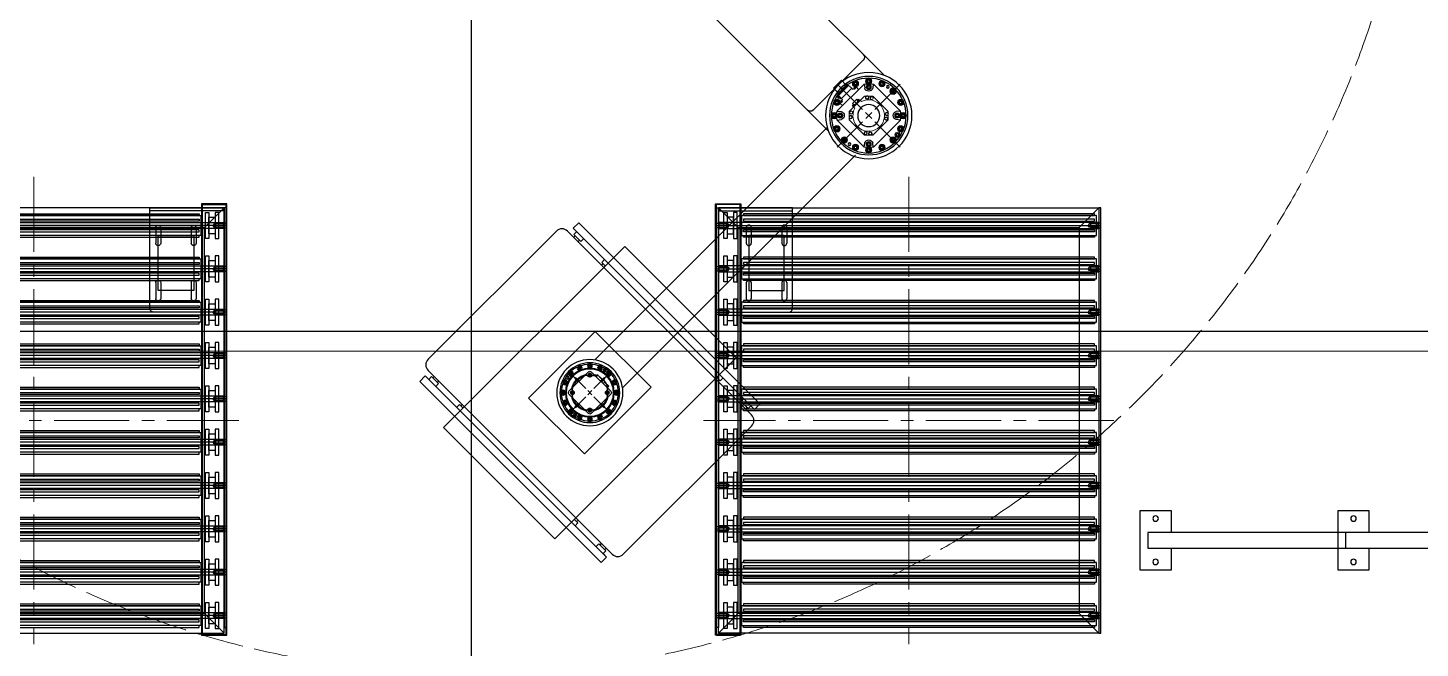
# Model space of a CAD drawing. Header units: millimetres. Extents: x 163705 to 1616509, y 81827 to 302547.
# Drawn here: x 249804 to 253334, y 150756 to 152331 of the extents above; entities that cross this region are included whole.
import ezdxf

# ---------------------------------------------------------------- set-up
doc = ezdxf.new("R2010")
doc.units = ezdxf.units.MM
doc.header["$LTSCALE"] = 10
doc.linetypes.add('ACAD_ISO02W100', pattern=[15, 12, -3])
doc.linetypes.add('CENTER2', pattern=[28.575, 19.05, -3.175, 3.175, -3.175])
for name, color, linetype, lineweight in [('1-中心线', 1, 'CENTER2', 0), ('1-护栏', 4, 'Continuous', 18), ('1-文本', 4, 'Continuous', 0), ('1-虚线', 8, 'ACAD_ISO02W100', 0)]:
    doc.layers.add(name, color=color, linetype=linetype, lineweight=lineweight)

# ---------------------------------------------------------------- blocks, each defined once
blk = doc.blocks.new('A$C7121566b')
blk.add_lwpolyline([(1437.2, 700.1), (50062.2, 700.1), (50062.2, 11000.1), (1437.2, 11000.1)], close=True)
at = {"layer": '1-中心线'}
for p, q in [((40999.7, 11700.2), (40999.7, 0)), ((0, 11000.1), (51999.9, 11000.1))]:
    blk.add_line(p, q, dxfattribs=at)
at = {"layer": '1-护栏'}
blk.add_lwpolyline([(1487.2, 750.1), (50012.2, 750.1), (50012.2, 10950.1), (1487.2, 10950.1)], close=True, dxfattribs=at)
blk = doc.blocks.new('A$C0F8B0DF3')
for p, q in [((78.8, 1002.4), (128.8, 952.4)), ((118.8, 1001.4), (119.6, 1000.5)), ((118.8, 1001.4), (118.8, 981.4)), ((128, 1000.5), (119.6, 1000.5)), ((119.6, 1000.5), (119.6, 977.2)), ((123.8, 32.4), (123.8, 1007.4)), ((128.8, 1001.4), (128, 1000.5)), ((128, 1000.5), (128, 977.2)), ((128.8, 1001.4), (128.8, 981.4)), ((228.8, 1001.4), (229.6, 1000.5)), ((228.8, 1001.4), (228.8, 981.4)), ((238, 1000.5), (229.6, 1000.5)), ((229.6, 1000.5), (229.6, 977.2)), ((233.8, 32.4), (233.8, 1007.4)), ((238.8, 1001.4), (238, 1000.5)), ((238, 1000.5), (238, 977.2)), ((238.8, 1001.4), (238.8, 981.4)), ((338.8, 1001.4), (339.6, 1000.5)), ((338.8, 1001.4), (338.8, 981.4)), ((348, 1000.5), (339.6, 1000.5)), ((339.6, 1000.5), (339.6, 977.2)), ((343.8, 32.4), (343.8, 1007.4)), ((348.8, 1001.4), (348, 1000.5)), ((348, 1000.5), (348, 977.2)), ((348.8, 1001.4), (348.8, 981.4)), ((448.8, 1001.4), (449.6, 1000.5)), ((448.8, 1001.4), (448.8, 981.4)), ((458, 1000.5), (449.6, 1000.5)), ((449.6, 1000.5), (449.6, 977.2)), ((453.8, 32.4), (453.8, 1007.4)), ((458.8, 1001.4), (458, 1000.5)), ((458, 1000.5), (458, 977.2)), ((458.8, 1001.4), (458.8, 981.4)), ((558.8, 1001.4), (559.6, 1000.5)), ((558.8, 1001.4), (558.8, 981.4)), ((568, 1000.5), (559.6, 1000.5)), ((559.6, 1000.5), (559.6, 977.2)), ((563.8, 32.4), (563.8, 1007.4)), ((568.8, 1001.4), (568, 1000.5)), ((568, 1000.5), (568, 977.2)), ((568.8, 1001.4), (568.8, 981.4)), ((668.8, 1001.4), (669.6, 1000.5)), ((668.8, 1001.4), (668.8, 981.4)), ((678, 1000.5), (669.6, 1000.5)), ((669.6, 1000.5), (669.6, 977.2)), ((673.8, 32.4), (673.8, 1007.4)), ((678.8, 1001.4), (678, 1000.5)), ((678, 1000.5), (678, 977.2)), ((678.8, 1001.4), (678.8, 981.4)), ((778.8, 1001.4), (779.6, 1000.5)), ((778.8, 1001.4), (778.8, 981.4)), ((788, 1000.5), (779.6, 1000.5)), ((779.6, 1000.5), (779.6, 977.2)), ((783.8, 32.4), (783.8, 1007.4)), ((788.8, 1001.4), (788, 1000.5)), ((788, 1000.5), (788, 977.2)), ((788.8, 1001.4), (788.8, 981.4)), ((888.8, 1001.4), (889.6, 1000.5)), ((888.8, 1001.4), (888.8, 981.4)), ((898, 1000.5), (889.6, 1000.5)), ((889.6, 1000.5), (889.6, 977.2)), ((893.8, 32.4), (893.8, 1007.4)), ((898.8, 1001.4), (898, 1000.5)), ((898, 1000.5), (898, 977.2)), ((898.8, 1001.4), (898.8, 981.4)), ((998.8, 1001.4), (999.6, 1000.5)), ((998.8, 1001.4), (998.8, 981.4)), ((1008, 1000.5), (999.6, 1000.5)), ((999.6, 1000.5), (999.6, 977.2)), ((1003.8, 32.4), (1003.8, 1007.4)), ((1008.8, 1001.4), (1008, 1000.5)), ((1008, 1000.5), (1008, 977.2)), ((1008.8, 1001.4), (1008.8, 981.4)), ((1108.8, 952.4), (1158.8, 1002.4)), ((1108.8, 1001.4), (1109.6, 1000.5)), ((1108.8, 1001.4), (1108.8, 981.4)), ((1118, 1000.5), (1109.6, 1000.5)), ((1109.6, 1000.5), (1109.6, 977.2)), ((1113.8, 32.4), (1113.8, 1007.4)), ((1118.8, 1001.4), (1118, 1000.5)), ((1118, 1000.5), (1118, 977.2)), ((1118.8, 1001.4), (1118.8, 981.4)), ((128.8, 981.4), (118.8, 981.4)), ((118.8, 981.4), (119.6, 980)), ((128, 977.2), (119.6, 977.2)), ((119.6, 977.2), (123.8, 974.8)), ((128, 977.2), (123.8, 974.8)), ((128.8, 981.4), (128, 980)), ((238.8, 981.4), (228.8, 981.4)), ((228.8, 981.4), (229.6, 980)), ((238, 977.2), (229.6, 977.2)), ((229.6, 977.2), (233.8, 974.8)), ((238, 977.2), (233.8, 974.8)), ((238.8, 981.4), (238, 980)), ((348.8, 981.4), (338.8, 981.4)), ((338.8, 981.4), (339.6, 980)), ((348, 977.2), (339.6, 977.2)), ((339.6, 977.2), (343.8, 974.8)), ((348, 977.2), (343.8, 974.8)), ((348.8, 981.4), (348, 980)), ((458.8, 981.4), (448.8, 981.4)), ((448.8, 981.4), (449.6, 980)), ((458, 977.2), (449.6, 977.2)), ((449.6, 977.2), (453.8, 974.8)), ((458, 977.2), (453.8, 974.8)), ((458.8, 981.4), (458, 980)), ((568.8, 981.4), (558.8, 981.4)), ((558.8, 981.4), (559.6, 980)), ((568, 977.2), (559.6, 977.2)), ((559.6, 977.2), (563.8, 974.8)), ((568, 977.2), (563.8, 974.8)), ((568.8, 981.4), (568, 980)), ((678.8, 981.4), (668.8, 981.4)), ((668.8, 981.4), (669.6, 980)), ((678, 977.2), (669.6, 977.2)), ((669.6, 977.2), (673.8, 974.8)), ((678, 977.2), (673.8, 974.8)), ((678.8, 981.4), (678, 980)), ((788.8, 981.4), (778.8, 981.4)), ((778.8, 981.4), (779.6, 980)), ((788, 977.2), (779.6, 977.2)), ((779.6, 977.2), (783.8, 974.8)), ((788, 977.2), (783.8, 974.8)), ((788.8, 981.4), (788, 980)), ((898.8, 981.4), (888.8, 981.4)), ((888.8, 981.4), (889.6, 980)), ((898, 977.2), (889.6, 977.2)), ((889.6, 977.2), (893.8, 974.8)), ((898, 977.2), (893.8, 974.8)), ((898.8, 981.4), (898, 980)), ((1008.8, 981.4), (998.8, 981.4)), ((998.8, 981.4), (999.6, 980)), ((1008, 977.2), (999.6, 977.2)), ((999.6, 977.2), (1003.8, 974.8)), ((1008, 977.2), (1003.8, 974.8)), ((1008.8, 981.4), (1008, 980)), ((1118.8, 981.4), (1108.8, 981.4)), ((1108.8, 981.4), (1109.6, 980)), ((1118, 977.2), (1109.6, 977.2)), ((1109.6, 977.2), (1113.8, 974.8)), ((1118, 977.2), (1113.8, 974.8)), ((1118.8, 981.4), (1118, 980)), ((128.8, 210.6), (168.8, 210.6)), ((128.8, 198.1), (168.8, 198.1)), ((268.8, 210.6), (308.8, 210.6)), ((268.8, 198.1), (308.8, 198.1)), ((128.8, 120.6), (168.8, 120.6)), ((128.8, 108.1), (168.8, 108.1)), ((268.8, 120.6), (308.8, 120.6)), ((268.8, 108.1), (308.8, 108.1)), ((1163.8, 92.4), (68.8, 92.4)), ((128.8, 87.4), (78.8, 37.4)), ((1108.8, 87.4), (1158.8, 37.4)), ((118.8, 58.4), (119.6, 59.8)), ((128.8, 58.4), (118.8, 58.4)), ((118.8, 38.4), (118.8, 58.4)), ((118.8, 38.4), (119.6, 39.2)), ((119.6, 62.5), (123.8, 65)), ((128, 62.5), (119.6, 62.5)), ((119.6, 39.2), (119.6, 62.5)), ((128, 39.2), (119.6, 39.2)), ((128, 62.5), (123.8, 65)), ((128, 39.2), (128, 62.5)), ((128.8, 58.4), (128, 59.8)), ((128.8, 38.4), (128.8, 58.4)), ((228.8, 58.4), (229.6, 59.8)), ((238.8, 58.4), (228.8, 58.4)), ((228.8, 38.4), (228.8, 58.4)), ((228.8, 38.4), (229.6, 39.2)), ((229.6, 62.5), (233.8, 65)), ((238, 62.5), (229.6, 62.5)), ((229.6, 39.2), (229.6, 62.5)), ((238, 39.2), (229.6, 39.2)), ((238, 62.5), (233.8, 65)), ((238, 39.2), (238, 62.5)), ((238.8, 58.4), (238, 59.8)), ((238.8, 38.4), (238.8, 58.4)), ((338.8, 58.4), (339.6, 59.8)), ((348.8, 58.4), (338.8, 58.4)), ((338.8, 38.4), (338.8, 58.4)), ((338.8, 38.4), (339.6, 39.2)), ((339.6, 62.5), (343.8, 65)), ((348, 62.5), (339.6, 62.5)), ((339.6, 39.2), (339.6, 62.5)), ((348, 39.2), (339.6, 39.2)), ((348, 62.5), (343.8, 65)), ((348, 39.2), (348, 62.5)), ((348.8, 58.4), (348, 59.8)), ((348.8, 38.4), (348.8, 58.4)), ((448.8, 58.4), (449.6, 59.8)), ((458.8, 58.4), (448.8, 58.4)), ((448.8, 38.4), (448.8, 58.4)), ((448.8, 38.4), (449.6, 39.2)), ((449.6, 62.5), (453.8, 65)), ((458, 62.5), (449.6, 62.5)), ((449.6, 39.2), (449.6, 62.5)), ((458, 39.2), (449.6, 39.2)), ((458, 62.5), (453.8, 65)), ((458, 39.2), (458, 62.5)), ((458.8, 58.4), (458, 59.8)), ((458.8, 38.4), (458.8, 58.4)), ((558.8, 58.4), (559.6, 59.8)), ((568.8, 58.4), (558.8, 58.4)), ((558.8, 38.4), (558.8, 58.4)), ((558.8, 38.4), (559.6, 39.2)), ((559.6, 62.5), (563.8, 65)), ((568, 62.5), (559.6, 62.5)), ((559.6, 39.2), (559.6, 62.5)), ((568, 39.2), (559.6, 39.2)), ((568, 62.5), (563.8, 65)), ((568, 39.2), (568, 62.5)), ((568.8, 58.4), (568, 59.8)), ((568.8, 38.4), (568.8, 58.4)), ((668.8, 58.4), (669.6, 59.8)), ((678.8, 58.4), (668.8, 58.4)), ((668.8, 38.4), (668.8, 58.4)), ((668.8, 38.4), (669.6, 39.2)), ((669.6, 62.5), (673.8, 65)), ((678, 62.5), (669.6, 62.5)), ((669.6, 39.2), (669.6, 62.5)), ((678, 39.2), (669.6, 39.2)), ((678, 62.5), (673.8, 65)), ((678, 39.2), (678, 62.5)), ((678.8, 58.4), (678, 59.8)), ((678.8, 38.4), (678.8, 58.4)), ((778.8, 58.4), (779.6, 59.8)), ((788.8, 58.4), (778.8, 58.4)), ((778.8, 38.4), (778.8, 58.4)), ((778.8, 38.4), (779.6, 39.2)), ((779.6, 62.5), (783.8, 65)), ((788, 62.5), (779.6, 62.5)), ((779.6, 39.2), (779.6, 62.5)), ((788, 39.2), (779.6, 39.2)), ((788, 62.5), (783.8, 65)), ((788, 39.2), (788, 62.5)), ((788.8, 58.4), (788, 59.8)), ((788.8, 38.4), (788.8, 58.4)), ((888.8, 58.4), (889.6, 59.8)), ((898.8, 58.4), (888.8, 58.4)), ((888.8, 38.4), (888.8, 58.4)), ((888.8, 38.4), (889.6, 39.2)), ((889.6, 62.5), (893.8, 65)), ((898, 62.5), (889.6, 62.5)), ((889.6, 39.2), (889.6, 62.5)), ((898, 39.2), (889.6, 39.2)), ((898, 62.5), (893.8, 65)), ((898, 39.2), (898, 62.5)), ((898.8, 58.4), (898, 59.8)), ((898.8, 38.4), (898.8, 58.4)), ((998.8, 58.4), (999.6, 59.8)), ((1008.8, 58.4), (998.8, 58.4)), ((998.8, 38.4), (998.8, 58.4)), ((998.8, 38.4), (999.6, 39.2)), ((999.6, 62.5), (1003.8, 65)), ((1008, 62.5), (999.6, 62.5)), ((999.6, 39.2), (999.6, 62.5)), ((1008, 39.2), (999.6, 39.2)), ((1008, 62.5), (1003.8, 65)), ((1008, 39.2), (1008, 62.5)), ((1008.8, 58.4), (1008, 59.8)), ((1008.8, 38.4), (1008.8, 58.4)), ((1108.8, 58.4), (1109.6, 59.8)), ((1118.8, 58.4), (1108.8, 58.4)), ((1108.8, 38.4), (1108.8, 58.4)), ((1108.8, 38.4), (1109.6, 39.2)), ((1109.6, 62.5), (1113.8, 65)), ((1118, 62.5), (1109.6, 62.5)), ((1109.6, 39.2), (1109.6, 62.5)), ((1118, 39.2), (1109.6, 39.2)), ((1118, 62.5), (1113.8, 65)), ((1118, 39.2), (1118, 62.5)), ((1118.8, 58.4), (1118, 59.8)), ((1118.8, 38.4), (1118.8, 58.4)), ((1163.8, 32.4), (68.8, 32.4))]:
    blk.add_line(p, q)
for points in [[(78.8, 1002.4), (1158.8, 1002.4), (1158.8, 1007.4), (78.8, 1007.4)], [(78.8, 1002.4), (1158.8, 1002.4), (1158.8, 37.4), (78.8, 37.4)], [(98.8, 100.9), (98.8, 990.9), (93.8, 990.9), (93.8, 100.9)], [(148.8, 95.9), (148.8, 995.9), (98.8, 995.9), (98.8, 95.9)], [(112.5, 100.9), (112.5, 990.9), (107.5, 990.9), (107.5, 100.9)], [(131.3, 38.4), (131.3, 1001.4), (116.3, 1001.4), (116.3, 38.4)], [(129.8, 1002.4), (129.8, 1007.4), (117.8, 1007.4), (117.8, 1002.4)], [(135, 100.9), (135, 990.9), (140, 990.9), (140, 100.9)], [(148.8, 100.9), (148.8, 990.9), (153.8, 990.9), (153.8, 100.9)], [(208.8, 100.9), (208.8, 990.9), (203.8, 990.9), (203.8, 100.9)], [(258.8, 95.9), (258.8, 995.9), (208.8, 995.9), (208.8, 95.9)], [(222.5, 100.9), (222.5, 990.9), (217.5, 990.9), (217.5, 100.9)], [(241.3, 38.4), (241.3, 1001.4), (226.3, 1001.4), (226.3, 38.4)], [(239.8, 1002.4), (239.8, 1007.4), (227.8, 1007.4), (227.8, 1002.4)], [(245, 100.9), (245, 990.9), (250, 990.9), (250, 100.9)], [(258.8, 100.9), (258.8, 990.9), (263.8, 990.9), (263.8, 100.9)], [(318.8, 100.9), (318.8, 990.9), (313.8, 990.9), (313.8, 100.9)], [(368.8, 95.9), (368.8, 995.9), (318.8, 995.9), (318.8, 95.9)], [(332.5, 100.9), (332.5, 990.9), (327.5, 990.9), (327.5, 100.9)], [(351.3, 38.4), (351.3, 1001.4), (336.3, 1001.4), (336.3, 38.4)], [(349.8, 1002.4), (349.8, 1007.4), (337.8, 1007.4), (337.8, 1002.4)], [(355, 100.9), (355, 990.9), (360, 990.9), (360, 100.9)], [(368.8, 100.9), (368.8, 990.9), (373.8, 990.9), (373.8, 100.9)], [(428.8, 100.9), (428.8, 990.9), (423.8, 990.9), (423.8, 100.9)], [(478.8, 95.9), (478.8, 995.9), (428.8, 995.9), (428.8, 95.9)], [(442.5, 100.9), (442.5, 990.9), (437.5, 990.9), (437.5, 100.9)], [(461.3, 38.4), (461.3, 1001.4), (446.3, 1001.4), (446.3, 38.4)], [(459.8, 1002.4), (459.8, 1007.4), (447.8, 1007.4), (447.8, 1002.4)], [(465, 100.9), (465, 990.9), (470, 990.9), (470, 100.9)], [(478.8, 100.9), (478.8, 990.9), (483.8, 990.9), (483.8, 100.9)], [(538.8, 100.9), (538.8, 990.9), (533.8, 990.9), (533.8, 100.9)], [(588.8, 95.9), (588.8, 995.9), (538.8, 995.9), (538.8, 95.9)], [(552.5, 100.9), (552.5, 990.9), (547.5, 990.9), (547.5, 100.9)], [(571.3, 38.4), (571.3, 1001.4), (556.3, 1001.4), (556.3, 38.4)], [(569.8, 1002.4), (569.8, 1007.4), (557.8, 1007.4), (557.8, 1002.4)], [(575, 100.9), (575, 990.9), (580, 990.9), (580, 100.9)], [(588.8, 100.9), (588.8, 990.9), (593.8, 990.9), (593.8, 100.9)], [(648.8, 100.9), (648.8, 990.9), (643.8, 990.9), (643.8, 100.9)], [(698.8, 95.9), (698.8, 995.9), (648.8, 995.9), (648.8, 95.9)], [(662.5, 100.9), (662.5, 990.9), (657.5, 990.9), (657.5, 100.9)], [(681.3, 38.4), (681.3, 1001.4), (666.3, 1001.4), (666.3, 38.4)], [(679.8, 1002.4), (679.8, 1007.4), (667.8, 1007.4), (667.8, 1002.4)], [(685, 100.9), (685, 990.9), (690, 990.9), (690, 100.9)], [(698.8, 100.9), (698.8, 990.9), (703.8, 990.9), (703.8, 100.9)], [(758.8, 100.9), (758.8, 990.9), (753.8, 990.9), (753.8, 100.9)], [(808.8, 95.9), (808.8, 995.9), (758.8, 995.9), (758.8, 95.9)], [(772.5, 100.9), (772.5, 990.9), (767.5, 990.9), (767.5, 100.9)], [(791.3, 38.4), (791.3, 1001.4), (776.3, 1001.4), (776.3, 38.4)], [(789.8, 1002.4), (789.8, 1007.4), (777.8, 1007.4), (777.8, 1002.4)], [(795, 100.9), (795, 990.9), (800, 990.9), (800, 100.9)], [(808.8, 100.9), (808.8, 990.9), (813.8, 990.9), (813.8, 100.9)], [(868.8, 100.9), (868.8, 990.9), (863.8, 990.9), (863.8, 100.9)], [(918.8, 95.9), (918.8, 995.9), (868.8, 995.9), (868.8, 95.9)], [(882.5, 100.9), (882.5, 990.9), (877.5, 990.9), (877.5, 100.9)], [(901.3, 38.4), (901.3, 1001.4), (886.3, 1001.4), (886.3, 38.4)], [(899.8, 1002.4), (899.8, 1007.4), (887.8, 1007.4), (887.8, 1002.4)], [(905, 100.9), (905, 990.9), (910, 990.9), (910, 100.9)], [(918.8, 100.9), (918.8, 990.9), (923.8, 990.9), (923.8, 100.9)], [(978.8, 100.9), (978.8, 990.9), (973.8, 990.9), (973.8, 100.9)], [(1028.8, 95.9), (1028.8, 995.9), (978.8, 995.9), (978.8, 95.9)], [(992.5, 100.9), (992.5, 990.9), (987.5, 990.9), (987.5, 100.9)], [(1011.3, 38.4), (1011.3, 1001.4), (996.3, 1001.4), (996.3, 38.4)], [(1009.8, 1002.4), (1009.8, 1007.4), (997.8, 1007.4), (997.8, 1002.4)], [(1015, 100.9), (1015, 990.9), (1020, 990.9), (1020, 100.9)], [(1028.8, 100.9), (1028.8, 990.9), (1033.8, 990.9), (1033.8, 100.9)], [(1088.8, 100.9), (1088.8, 990.9), (1083.8, 990.9), (1083.8, 100.9)], [(1138.8, 95.9), (1138.8, 995.9), (1088.8, 995.9), (1088.8, 95.9)], [(1102.5, 100.9), (1102.5, 990.9), (1097.5, 990.9), (1097.5, 100.9)], [(1121.3, 38.4), (1121.3, 1001.4), (1106.3, 1001.4), (1106.3, 38.4)], [(1119.8, 1002.4), (1119.8, 1007.4), (1107.8, 1007.4), (1107.8, 1002.4)], [(1125, 100.9), (1125, 990.9), (1130, 990.9), (1130, 100.9)], [(1138.8, 100.9), (1138.8, 990.9), (1143.8, 990.9), (1143.8, 100.9)], [(128.8, 952.4), (1108.8, 952.4), (1108.8, 87.4), (128.8, 87.4)], [(78.8, 39.4), (86.8, 39.4), (86.8, 225.4), (78.8, 225.4)], [(148.8, 114.4), (288.8, 114.4), (288.8, 204.4), (148.8, 204.4)], [(68.8, 94.4), (1163.8, 94.4), (1163.8, 30.4), (68.8, 30.4)], [(68.8, 92.4), (70.8, 92.4), (70.8, 32.4), (68.8, 32.4)], [(156.8, 75.9), (156.8, 84.9), (90.8, 84.9), (90.8, 75.9)], [(144.8, 59.9), (144.8, 75.9), (102.8, 75.9), (102.8, 59.9)], [(266.8, 75.9), (266.8, 84.9), (200.8, 84.9), (200.8, 75.9)], [(254.8, 59.9), (254.8, 75.9), (212.8, 75.9), (212.8, 59.9)], [(376.8, 75.9), (376.8, 84.9), (310.8, 84.9), (310.8, 75.9)], [(364.8, 59.9), (364.8, 75.9), (322.8, 75.9), (322.8, 59.9)], [(486.8, 75.9), (486.8, 84.9), (420.8, 84.9), (420.8, 75.9)], [(474.8, 59.9), (474.8, 75.9), (432.8, 75.9), (432.8, 59.9)], [(596.8, 75.9), (596.8, 84.9), (530.8, 84.9), (530.8, 75.9)], [(584.8, 59.9), (584.8, 75.9), (542.8, 75.9), (542.8, 59.9)], [(706.8, 75.9), (706.8, 84.9), (640.8, 84.9), (640.8, 75.9)], [(694.8, 59.9), (694.8, 75.9), (652.8, 75.9), (652.8, 59.9)], [(816.8, 75.9), (816.8, 84.9), (750.8, 84.9), (750.8, 75.9)], [(804.8, 59.9), (804.8, 75.9), (762.8, 75.9), (762.8, 59.9)], [(926.8, 75.9), (926.8, 84.9), (860.8, 84.9), (860.8, 75.9)], [(914.8, 59.9), (914.8, 75.9), (872.8, 75.9), (872.8, 59.9)], [(1036.8, 75.9), (1036.8, 84.9), (970.8, 84.9), (970.8, 75.9)], [(1024.8, 59.9), (1024.8, 75.9), (982.8, 75.9), (982.8, 59.9)], [(1146.8, 75.9), (1146.8, 84.9), (1080.8, 84.9), (1080.8, 75.9)], [(1134.8, 59.9), (1134.8, 75.9), (1092.8, 75.9), (1092.8, 59.9)], [(1163.8, 92.4), (1161.8, 92.4), (1161.8, 32.4), (1163.8, 32.4)], [(78.8, 37.4), (1143.8, 37.4), (1143.8, 32.4), (78.8, 32.4)], [(156.8, 59.9), (156.8, 50.9), (90.8, 50.9), (90.8, 59.9)], [(129.8, 37.4), (129.8, 32.4), (117.8, 32.4), (117.8, 37.4)], [(266.8, 59.9), (266.8, 50.9), (200.8, 50.9), (200.8, 59.9)], [(239.8, 37.4), (239.8, 32.4), (227.8, 32.4), (227.8, 37.4)], [(376.8, 59.9), (376.8, 50.9), (310.8, 50.9), (310.8, 59.9)], [(349.8, 37.4), (349.8, 32.4), (337.8, 32.4), (337.8, 37.4)], [(486.8, 59.9), (486.8, 50.9), (420.8, 50.9), (420.8, 59.9)], [(459.8, 37.4), (459.8, 32.4), (447.8, 32.4), (447.8, 37.4)], [(596.8, 59.9), (596.8, 50.9), (530.8, 50.9), (530.8, 59.9)], [(569.8, 37.4), (569.8, 32.4), (557.8, 32.4), (557.8, 37.4)], [(706.8, 59.9), (706.8, 50.9), (640.8, 50.9), (640.8, 59.9)], [(679.8, 37.4), (679.8, 32.4), (667.8, 32.4), (667.8, 37.4)], [(816.8, 59.9), (816.8, 50.9), (750.8, 50.9), (750.8, 59.9)], [(789.8, 37.4), (789.8, 32.4), (777.8, 32.4), (777.8, 37.4)], [(926.8, 59.9), (926.8, 50.9), (860.8, 50.9), (860.8, 59.9)], [(899.8, 37.4), (899.8, 32.4), (887.8, 32.4), (887.8, 37.4)], [(1036.8, 59.9), (1036.8, 50.9), (970.8, 50.9), (970.8, 59.9)], [(1009.8, 37.4), (1009.8, 32.4), (997.8, 32.4), (997.8, 37.4)], [(1146.8, 59.9), (1146.8, 50.9), (1080.8, 50.9), (1080.8, 59.9)], [(1119.8, 37.4), (1119.8, 32.4), (1107.8, 32.4), (1107.8, 37.4)]]:
    blk.add_lwpolyline(points, close=True)
blk.add_lwpolyline([(78.8, 37.4), (343.8, 37.4), (343.8, 215.4, 0.414214), (333.8, 225.4), (78.8, 225.4)], format="xyb", close=True)
for centre, start, end in [((128.8, 204.4), 90, 270), ((168.8, 204.4), 270, 90), ((268.8, 204.4), 90, 270), ((308.8, 204.4), 270, 90), ((128.8, 114.4), 90, 270), ((168.8, 114.4), 270, 90), ((268.8, 114.4), 90, 270), ((308.8, 114.4), 270, 90)]:
    blk.add_arc(centre, 6.25, start, end)
at = {"layer": '1-中心线'}
for p, q in [((618.8, 1039.7), (618.8, 0)), ((0, 519.9), (1186.3, 519.9))]:
    blk.add_line(p, q, dxfattribs=at)
blk = doc.blocks.new('A$C82a19015')
for points in [[(80, 55), (80, 0), (0, 0), (0, 150), (80, 150), (80, 95)], [(960, 55), (960, 0), (1040, 0), (1040, 150), (960, 150), (960, 95)]]:
    blk.add_lwpolyline(points)
blk.add_lwpolyline([(20, 95), (1020, 95), (1020, 55), (20, 55)], close=True)
for centre in [(40, 130), (1000, 130), (40, 20), (1000, 20)]:
    blk.add_circle(centre, 7)
blk = doc.blocks.new('G$C2612153E')
at = {"xscale": -1, "rotation": 89.99999999999991}
for p in [(150, 1580.7), (150, 1079)]:
    blk.add_blockref('A$C82a19015', p, dxfattribs=at)
blk = doc.blocks.new('A$Cec025d34')
for radius in [6.5, 5.7]:
    blk.add_circle((-0.3, 0.3), radius)
at = {"layer": '1-文本', "lineweight": -2}
blk.add_lwpolyline([(-2, 3.3), (-3.8, 0.3), (-2, -2.8), (1.5, -2.8), (3.2, 0.3), (1.5, 3.3)], close=True, dxfattribs=at)
blk.add_circle((-0.3, 0.3), 3.5, dxfattribs=at)
blk = doc.blocks.new('*X47')
at = {"layer": '1-文本', "lineweight": -2}
for p, q in [((4.3, 12.1), (10.8, 3.5)), ((-12.1, -4.3), (-3.5, -10.8))]:
    blk.add_line(p, q, dxfattribs=at)
blk.add_arc((1.5, -1.5), 10.6, 241.4311, 28.5689, dxfattribs=at)
blk = doc.blocks.new('*X46')
at = {"layer": '1-文本', "lineweight": -2}
blk.add_blockref('*X47', (2294.5, -28434), dxfattribs=at)
for p, rotation in [((2400.1, -28434), 270), ((2294.5, -28539.6), 90), ((2400.1, -28539.6), 180)]:
    blk.add_blockref('*X47', p, dxfattribs=dict(at, rotation=rotation))
blk = doc.blocks.new('A$C9d1c03df')
for points in [[(-1278.9, 65.5, 1.056685), (-1285.6, 71.5), (-1287.9, 69.2), (-1289.4, 70.7), (-1289.4, 125.7), (-1282.2, 132.9), (-1279.6, 130.3, 0.999772), (-1273.2, 136.6, 0.030533), (-1273.6, 137), (-1275.9, 139.2), (-1274.4, 140.7), (-1219.4, 140.7), (-1212.2, 133.6), (-1214.8, 131, 1.053694), (-1208.1, 125), (-1205.9, 127.2), (-1204.4, 125.7), (-1204.4, 110.2)], [(-1208.7, 86.2, -6.51338), (-1208.7, 110.2), (-1204.4, 110.2), (-1204.4, 86.2), (-1208.7, 86.2)], [(-1181.8, 69.2), (-1174.1, 69.2), (-1174.1, 76.5), (-1172, 76.5), (-1172, 77.7, -0.40394), (-1170.1, 79.7), (-1167.4, 79.8), (-1167.4, 116.6), (-1170.1, 116.7, -0.40394), (-1172, 118.7), (-1172, 120), (-1174.1, 120), (-1174.1, 127.2), (-1181.8, 127.2), (-1181.9, 127.2)], [(-1204.4, 86.2), (-1204.4, 70.7), (-1211.5, 63.6), (-1214.1, 66.2, 0.999772), (-1220.5, 59.8, 0.031105), (-1220.1, 59.5), (-1217.8, 57.2), (-1219.4, 55.7), (-1274.4, 55.7), (-1281.5, 62.9), (-1278.9, 65.5)]]:
    blk.add_lwpolyline(points, format="xyb")
for points in [[(-1289.4, 125.7), (-1289.4, 125.7), (-1275.9, 139.2)], [(-1282.2, 132.9), (-1280.1, 134.9)], [(-1219.4, 140.7), (-1219.3, 140.7), (-1210.1, 131.5)], [(-1212.2, 133.6), (-1210.1, 131.5)], [(-1207.9, 129.3), (-1205.9, 127.2)], [(-1207.9, 129.3), (-1204.4, 125.7), (-1204.4, 125.7)], [(-1204.4, 109.9), (-1202.7, 109.9), (-1202.7, 86.5), (-1204.4, 86.5)], [(-1202.7, 109.8), (-1202.2, 109.8), (-1202.2, 108.4), (-1202.2, 105.4), (-1202.2, 103.8), (-1202.7, 103.8)], [(-1202.2, 109.8), (-1201.5, 109.8), (-1201.5, 108.3), (-1201.5, 105.4), (-1201.5, 103.9), (-1202.2, 103.9)], [(-1201.5, 109.7), (-1199.5, 109.7), (-1199.5, 108.3), (-1199.5, 105.5), (-1199.5, 104), (-1201.5, 104)], [(-1174.1, 127.2), (-1172, 127.2), (-1172, 126.5)], [(-1174.1, 120.8), (-1173.4, 120.8), (-1173.4, 122.2), (-1173.4, 125.2), (-1173.4, 126.7), (-1174.1, 126.7)], [(-1173.4, 121), (-1170.3, 121), (-1170.3, 122.3), (-1170.3, 125.1), (-1170.3, 126.5), (-1173.4, 126.5)], [(-1172, 120), (-1172, 120.2), (-1172, 121)], [(-1167.4, 116.6), (-1156.4, 116.2), (-1156.4, 80.2), (-1167.4, 79.8)], [(-1156.4, 115.7), (-1153.6, 115.7), (-1153.6, 80.8), (-1156.4, 80.8)], [(-1152.9, 109), (-1149.9, 109), (-1149.9, 110.3), (-1149.9, 113.1), (-1149.9, 114.5), (-1152.9, 114.5)], [(-1149.9, 83.9), (-1134.4, 83.9), (-1134.4, 85), (-1134.4, 88.1), (-1134.4, 92.8), (-1134.4, 98.2), (-1134.4, 103.7), (-1134.4, 108.3), (-1134.4, 111.4), (-1134.4, 112.5), (-1149.9, 112.5)], [(-1285.8, 67.2), (-1289.4, 70.7), (-1289.4, 70.7)], [(-1204.4, 70.7), (-1204.4, 70.7), (-1213.6, 61.5)], [(-1202.7, 92.6), (-1202.2, 92.6), (-1202.2, 91.1), (-1202.2, 88.1), (-1202.2, 86.6), (-1202.7, 86.6)], [(-1202.2, 92.5), (-1201.5, 92.5), (-1201.5, 91.1), (-1201.5, 88.1), (-1201.5, 86.6), (-1202.2, 86.6)], [(-1201.5, 92.4), (-1199.5, 92.4), (-1199.5, 91), (-1199.5, 88.2), (-1199.5, 86.8), (-1201.5, 86.8)], [(-1199.5, 105.9), (-1196, 105.9), (-1196, 104.8), (-1196, 102), (-1196, 98.2), (-1196, 94.4), (-1196, 91.6), (-1196, 90.6), (-1199.5, 90.6)], [(-1174.1, 69.8), (-1173.4, 69.8), (-1173.4, 71.2), (-1173.4, 74.2), (-1173.4, 75.7), (-1174.1, 75.7)], [(-1173.4, 70), (-1170.3, 70), (-1170.3, 71.3), (-1170.3, 74.1), (-1170.3, 75.5), (-1173.4, 75.5)], [(-1172, 75.5), (-1172, 76.2), (-1172, 76.5)], [(-1153.6, 81.8), (-1152.9, 81.8), (-1152.9, 83.3), (-1152.9, 86.2), (-1152.9, 87.7), (-1153.6, 87.7)], [(-1152.9, 82), (-1149.9, 82), (-1149.9, 83.4), (-1149.9, 86.1), (-1149.9, 87.5), (-1152.9, 87.5)], [(-1285.8, 67.2), (-1287.9, 69.2)], [(-1281.5, 62.9), (-1283.6, 64.9)], [(-1274.4, 55.7), (-1274.4, 55.7), (-1283.6, 64.9)], [(-1215.8, 59.3), (-1219.3, 55.7), (-1219.4, 55.7)], [(-1215.8, 59.3), (-1217.8, 57.2)], [(-1211.5, 63.6), (-1213.6, 61.5)], [(-1172, 70), (-1172, 69.2), (-1174.1, 69.2)]]:
    blk.add_lwpolyline(points)
for points in [[(-1283.7, 128, 0.999672), (-1283.7, 120, 0.999672)], [(-1283.7, 120.2, 1.000225), (-1283.7, 127.8, 1.000225)], [(-1283.7, 120.5, 1.000172), (-1283.7, 127.5, 1.000172)], [(-1276.4, 129.5, 0.999954), (-1276.4, 137.5, 0.999954)], [(-1276.4, 137.3, 0.999829), (-1276.4, 129.7, 0.999829)], [(-1276.4, 137, 1.000172), (-1276.4, 130, 1.000172)], [(-1221, 131.1, 1.00033), (-1221, 139.1, 1.00033)], [(-1221, 131.3, 0.999829), (-1221, 138.9, 0.999829)], [(-1221, 138.6, 0.999742), (-1221, 131.6, 0.999742)], [(-1211.6, 131.8, 0.999542), (-1211.6, 123.8, 1.000236)], [(-1211.6, 131.6, 0.999631), (-1211.6, 124, 1.000361)], [(-1211.6, 131.3, 0.999527), (-1211.6, 124.3, 1.00032)], [(-1282.1, 72.7, 0.999672), (-1282.1, 64.6, 0.999672)], [(-1282.1, 64.9, 1.000225), (-1282.1, 72.4, 1.000225)], [(-1282.1, 65.2, 1.000172), (-1282.1, 72.2, 1.000172)], [(-1210, 76.4, 0.999672), (-1210, 68.4, 0.999672)], [(-1210, 76.2, 1.000225), (-1210, 68.6, 1.000225)], [(-1210, 75.9, 1.000172), (-1210, 68.9, 1.000172)], [(-1272.7, 65.4, 1.00033), (-1272.7, 57.4, 1.00033)], [(-1272.7, 57.6, 0.999829), (-1272.7, 65.2, 0.999829)], [(-1272.7, 64.9, 0.999742), (-1272.7, 57.9, 0.999742)], [(-1217.3, 67, 0.999672), (-1217.3, 59, 1.000236)], [(-1217.3, 66.8, 1.000225), (-1217.3, 59.2, 1.000225)], [(-1217.3, 59.5, 1.000172), (-1217.3, 66.5, 1.000172)]]:
    blk.add_lwpolyline(points, format="xyb", close=True)
for centre, radius in [((-1280.3, 179.1), 8), ((-1280.3, 179.1), 6.5), ((-1280.3, 179.1), 5.7), ((-1246.9, 185.7), 8), ((-1246.9, 185.7), 6.5), ((-1246.9, 185.7), 5.7), ((-1213.4, 179.1), 8), ((-1213.4, 179.1), 6.5), ((-1213.4, 179.1), 5.7), ((-1308.7, 160.1), 8), ((-1308.7, 160.1), 6.5), ((-1308.7, 160.1), 5.7), ((-1185, 160.1), 8), ((-1185, 160.1), 6.5), ((-1185, 160.1), 5.7), ((-1334.4, 98.2), 8), ((-1332.7, 115.3), 6.5), ((-1327.7, 131.7), 8), ((-1327.7, 131.7), 6.5), ((-1327.7, 131.7), 5.7), ((-1166, 131.7), 8), ((-1166, 131.7), 6.5), ((-1166, 131.7), 5.7), ((-1334.4, 98.2), 6.5), ((-1334.4, 98.2), 5.7), ((-1327.7, 64.7), 8), ((-1327.7, 64.7), 6.5), ((-1166, 64.7), 8), ((-1166, 64.7), 6.5), ((-1327.7, 64.7), 5.7), ((-1308.7, 36.4), 8), ((-1308.7, 36.4), 6.5), ((-1308.7, 36.4), 5.7), ((-1185, 36.4), 8), ((-1185, 36.4), 6.5), ((-1185, 36.4), 5.7), ((-1166, 64.7), 5.7), ((-1280.3, 17.4), 8), ((-1280.3, 17.4), 6.5), ((-1280.3, 17.4), 5.7), ((-1246.9, 10.7), 8), ((-1246.9, 10.7), 6.5), ((-1246.9, 10.7), 5.7), ((-1213.4, 17.4), 8), ((-1213.4, 17.4), 6.5), ((-1213.4, 17.4), 5.7)]:
    blk.add_circle(centre, radius)
for centre, radius, start, end in [((-1165.9, 118.2), 6.61, 155.156, 158.5812), ((-1161, 81.2), 6.5, 191.684, 356.557)]:
    blk.add_arc(centre, radius, start, end)
blk.add_open_spline([(-1153.6, 81.7), (-1153.6, 81.7), (-1153.6, 81.7), (-1153.6, 81.8)], degree=3)
at = {"layer": '1-文本', "lineweight": -2}
for p, q in [((-1246.9, 120.1), (-1246.9, 211.2)), ((3.1, 198.2), (-1202.2, 198.2)), ((-1137.4, 8.2), (-1137.4, 188.2)), ((3.1, 198.2), (3.1, -1.8)), ((-1246.9, 87.3), (-1246.9, 109.2)), ((-1359.9, 98.2), (-1268.8, 98.2)), ((-1257.8, 98.2), (-1235.9, 98.2)), ((-1246.9, -14.8), (-1246.9, 76.3)), ((-1225, 98.2), (-1133.9, 98.2)), ((3.1, -1.8), (-1202.2, -1.8))]:
    blk.add_line(p, q, dxfattribs=at)
for points in [[(-1278.2, 181.8), (-1281.7, 182.3), (-1283.8, 179.5), (-1282.5, 176.3), (-1279, 175.8), (-1276.9, 178.6)], [(-1243.8, 187.5), (-1246.9, 189.2), (-1249.9, 187.5), (-1249.9, 184), (-1246.9, 182.2), (-1243.8, 184)], [(-1209.9, 179.5), (-1212, 182.3), (-1215.5, 181.8), (-1216.8, 178.6), (-1214.7, 175.8), (-1211.2, 176.3)], [(-1307.8, 163.5), (-1311.2, 162.6), (-1312.1, 159.2), (-1309.6, 156.7), (-1306.2, 157.6), (-1305.3, 161)], [(-1181.6, 159.2), (-1182.5, 162.6), (-1185.9, 163.5), (-1188.4, 161), (-1187.5, 157.6), (-1184.1, 156.7)], [(-1333.8, 118.6), (-1336.1, 116), (-1335, 112.7), (-1331.5, 112), (-1329.2, 114.6), (-1330.4, 117.9)], [(-1328.1, 135.2), (-1330.9, 133), (-1330.5, 129.6), (-1327.2, 128.2), (-1324.5, 130.4), (-1324.9, 133.8)], [(-1163.2, 129.6), (-1162.8, 133), (-1165.6, 135.2), (-1168.8, 133.8), (-1169.2, 130.4), (-1166.5, 128.2)], [(-1336.1, 101.3), (-1337.9, 98.2), (-1336.1, 95.2), (-1332.6, 95.2), (-1330.9, 98.2), (-1332.6, 101.3)], [(-1330.5, 66.9), (-1330.9, 63.4), (-1328.1, 61.3), (-1324.9, 62.6), (-1324.5, 66.1), (-1327.2, 68.2)], [(-1312.1, 37.3), (-1311.2, 33.9), (-1307.8, 33), (-1305.3, 35.4), (-1306.2, 38.8), (-1309.6, 39.7)], [(-1185.9, 33), (-1182.5, 33.9), (-1181.6, 37.3), (-1184.1, 39.7), (-1187.5, 38.8), (-1188.4, 35.4)], [(-1165.6, 61.3), (-1162.8, 63.4), (-1163.2, 66.9), (-1166.5, 68.2), (-1169.2, 66.1), (-1168.8, 62.6)], [(-1283.8, 16.9), (-1281.7, 14.1), (-1278.2, 14.6), (-1276.9, 17.8), (-1279, 20.6), (-1282.5, 20.2)], [(-1249.9, 9), (-1246.9, 7.2), (-1243.8, 9), (-1243.8, 12.5), (-1246.9, 14.2), (-1249.9, 12.5)], [(-1215.5, 14.6), (-1212, 14.1), (-1209.9, 16.9), (-1211.2, 20.2), (-1214.7, 20.6), (-1216.8, 17.8)]]:
    blk.add_lwpolyline(points, close=True, dxfattribs=at)
for points in [[(-1311.9, 49.9), (-1311.9, 146.6)], [(-1295.2, 163.2), (-1198.5, 163.2)], [(-1181.9, 146.6), (-1181.9, 49.9)], [(-1163.8, 80), (-1163.3, 78.5), (-1159.9, 77.8), (-1157.9, 80.2)], [(-1198.5, 33.2), (-1295.2, 33.2)]]:
    blk.add_lwpolyline(points, dxfattribs=at)
for centre, radius in [((-1246.9, 98.2), 109.5), ((-1246.9, 98.2), 99.5), ((-1246.9, 98.2), 95), ((-1280.3, 179.1), 3.5), ((-1246.9, 185.7), 3.5), ((-1229.8, 184), 3.5), ((-1229.8, 184), 3), ((-1213.4, 179.1), 3.5), ((-1308.7, 160.1), 3.5), ((-1185, 160.1), 3.5), ((-1332.7, 115.3), 3.5), ((-1327.7, 131.7), 3.5), ((-1246.9, 98.2), 28), ((-1166, 131.7), 3.5), ((-1334.4, 98.2), 3.5), ((-1327.7, 64.7), 3.5), ((-1308.7, 36.4), 3.5), ((-1185, 36.4), 3.5), ((-1166, 64.7), 3.5), ((-1280.3, 17.4), 3.5), ((-1263.9, 12.4), 3.5), ((-1263.9, 12.4), 3), ((-1246.9, 10.7), 3.5), ((-1213.4, 17.4), 3.5)]:
    blk.add_circle(centre, radius, dxfattribs=at)
for centre, radius, start, end in [((-1127.4, 188.2), 10, 90, 180), ((-1246.9, 98.2), 81, 126.6335, 143.3665), ((-1246.9, 98.2), 81, 36.6335, 53.3665), ((-1161, 81.2), 3.5, 200.2007, 343.8036), ((-1246.9, 98.2), 81, 216.6335, 233.3665), ((-1246.9, 98.2), 81, 306.6335, 323.3665), ((-1127.4, 8.2), 10, 180, 270)]:
    blk.add_arc(centre, radius, start, end, dxfattribs=at)
for name, p in [('*X46', (-3594.1, 28585)), ('A$Cec025d34', (-1297.8, 149.2))]:
    blk.add_blockref(name, p, dxfattribs=at)
for p, rotation in [((-1195.9, 149.2), 270), ((-1297.8, 47.2), 90), ((-1195.9, 47.2), 180)]:
    blk.add_blockref('A$Cec025d34', p, dxfattribs=dict(at, rotation=rotation))
blk = doc.blocks.new('*X48')
at = {"layer": '1-文本', "lineweight": -2}
for p, q in [((0, 14.5), (0, 76)), ((-76, 0), (-14.5, 0)), ((-7.25, 0), (7.25, 0)), ((0, -7.25), (0, 7.25)), ((14.5, 0), (76, 0)), ((0, -76), (0, -14.5))]:
    blk.add_line(p, q, dxfattribs=at)
blk = doc.blocks.new('*X50')
at = {"layer": '1-文本', "lineweight": -2}
blk.add_lwpolyline([(1, 2.3), (-1.5, 2), (-2.5, -0.3), (-1, -2.3), (1.5, -2), (2.5, 0.3)], close=True, dxfattribs=at)
for radius in [4.5, 4, 2.5]:
    blk.add_circle((0, 0), radius, dxfattribs=at)
blk = doc.blocks.new('*X49')
at = {"layer": '1-文本', "lineweight": -2}
for p, rotation in [((98884.1, 1771.4), 270), ((98947.7, 1771.4), 180), ((98947.7, 1707.8), 90.00000000000001)]:
    blk.add_blockref('*X50', p, dxfattribs=dict(at, rotation=rotation))
blk.add_blockref('*X50', (98884.1, 1707.8), dxfattribs=at)
blk = doc.blocks.new('A$C2352ff67')
for points in [[(454.4, 934.2), (458.2, 938.1), (447.5, 948.7), (443.7, 944.9)], [(475.6, 920.8), (462.2, 934.1), (458.4, 930.2)], [(471.7, 916.9), (475.6, 920.8), (476.8, 919.6), (472.9, 915.7)]]:
    blk.add_lwpolyline(points)
for centre, radius, start, end in [((142.4, 614.6), 434, 48.8463, 50.0229), ((431.3, 945.2), 5, 228.8463, 311.1005), ((747, 583.3), 475.3, 130.0253, 131.1005), ((717.4, 1189.6), 434, 219.9771, 221.1537), ((748.8, 585), 475.3, 138.8995, 139.9747), ((386.9, 900.7), 5, 318.8995, 41.1537), ((475.8, 900.7), 5, 138.8995, 221.1537), ((113.9, 1216.4), 475.3, 318.8995, 319.9747), ((145.2, 611.8), 434, 39.9771, 41.1537), ((115.6, 1218.1), 475.3, 310.0253, 311.1005), ((431.3, 856.2), 5, 48.8463, 131.1005), ((720.3, 1186.8), 434, 228.8463, 230.0229)]:
    blk.add_arc(centre, radius, start, end)
at = {"layer": '1-文本', "lineweight": -2}
for p, q in [((443.7, 983.8), (1034.2, 1574.3)), ((514.4, 913.1), (1104.9, 1503.6)), ((397.7, 1309), (390.7, 1302)), ((393.9, 1298.8), (390.3, 1295.3)), ((390.7, 1302), (408.4, 1284.3)), ((405.2, 1287.5), (401.6, 1283.9)), ((408.4, 1284.3), (415.4, 1291.4)), ((468.5, 1238.3), (461.4, 1231.3)), ((464.6, 1228.1), (461, 1224.5)), ((461.4, 1231.3), (470.2, 1222.4)), ((378.3, 904.2), (427.8, 953.7)), ((434.9, 953.7), (484.4, 904.2)), ((14.1, 943.1), (23, 934.3)), ((23, 934.3), (30.1, 941.4)), ((30.1, 941.4), (47.7, 923.7)), ((33.2, 938.2), (36.8, 941.7)), ((47.7, 923.7), (40.7, 916.6)), ((44.5, 926.9), (48.1, 930.4)), ((393.5, 936.4), (395.6, 938.5)), ((402, 927.9), (393.5, 936.4)), ((404.1, 930), (395.6, 938.5)), ((396.7, 932.5), (401.6, 927.6)), ((397.1, 932.9), (402, 927.9)), ((399.5, 935.3), (404.5, 930.4)), ((463.1, 935.3), (458.2, 930.4)), ((458.6, 930), (467, 938.5)), ((463.5, 935), (458.6, 930)), ((460.7, 927.9), (469.2, 936.4)), ((466, 932.5), (461, 927.6)), ((467, 938.5), (469.2, 936.4)), ((761.9, 930.7), (753.1, 939.6)), ((758.7, 933.9), (755.2, 930.4)), ((769, 937.8), (761.9, 930.7)), ((378.3, 897.2), (427.8, 847.7)), ((434.9, 847.7), (484.4, 897.2)), ((814.9, 877.7), (822, 884.8)), ((93.7, 863.6), (100.8, 870.6)), ((100.8, 870.6), (109.6, 861.8)), ((103.9, 867.5), (107.5, 871)), ((402, 873.5), (393.5, 865)), ((395.6, 862.9), (393.5, 865)), ((404.1, 871.3), (395.6, 862.9)), ((396.7, 868.9), (401.6, 873.8)), ((399.2, 866.4), (404.1, 871.3)), ((399.5, 866.1), (404.5, 871)), ((463.1, 866.1), (458.2, 871)), ((458.6, 871.3), (467, 862.9)), ((460.7, 873.5), (469.2, 865)), ((465.6, 868.5), (460.7, 873.5)), ((466, 868.9), (461, 873.8)), ((469.2, 865), (467, 862.9)), ((818.1, 874.5), (814.6, 871)), ((832.6, 860), (814.9, 877.7)), ((829.4, 863.2), (825.9, 859.7)), ((839.7, 867.1), (832.6, 860)), ((401.3, 570.1), (392.4, 579)), ((394.2, 563.1), (401.3, 570.1)), ((398.1, 573.3), (401.6, 576.8)), ((454.3, 517.1), (447.2, 510)), ((472, 499.4), (454.3, 517.1)), ((457.5, 513.9), (461, 517.4)), ((464.9, 492.3), (472, 499.4)), ((468.8, 502.6), (472.3, 506.1))]:
    blk.add_line(p, q, dxfattribs=at)
blk.add_lwpolyline([(21.2, 985.5), (346.5, 1310.8, -0.414214), (374.8, 1310.8), (841.5, 844.1, -0.414214), (841.5, 815.8), (516.2, 490.6, -0.414214), (487.9, 490.6), (21.2, 957.3, -0.414214)], format="xyb", close=True, dxfattribs=at)
for points in [[(848.5, 858.3), (862.7, 872.4), (403.1, 1332), (388.9, 1317.9)], [(342.9, 529.5), (60.1, 812.3), (519.7, 1271.9), (802.6, 989.1)], [(417.5, 745.5), (276.1, 886.9), (445.1, 1055.9), (586.6, 914.5)], [(406.5, 960.7), (408, 962.7), (407, 965), (404.5, 965.4), (403, 963.4), (404, 961.1)], [(431.3, 965.7), (433.5, 966.9), (433.5, 969.4), (431.3, 970.7), (429.2, 969.4), (429.2, 966.9)], [(456.2, 960.7), (458.7, 961.1), (459.6, 963.4), (458.1, 965.4), (455.6, 965), (454.7, 962.7)], [(459.6, 469.4), (473.8, 483.5), (14.1, 943.1), (0, 929)], [(371.3, 925.6), (371, 928), (368.6, 929), (366.7, 927.5), (367, 925), (369.3, 924)], [(385.4, 946.7), (386, 949.1), (384.3, 950.8), (381.8, 950.2), (381.2, 947.8), (383, 946)], [(477.3, 946.7), (479.7, 946), (481.5, 947.8), (480.8, 950.2), (478.4, 950.8), (476.7, 949.1)], [(485.4, 936.8), (487.6, 935.7), (489.7, 937.1), (489.5, 939.6), (487.3, 940.7), (485.2, 939.3)], [(491.4, 925.6), (493.4, 924), (495.7, 925), (496, 927.5), (494, 929), (491.7, 928)], [(366.3, 900.7), (365.1, 902.9), (362.6, 902.9), (361.3, 900.7), (362.6, 898.5), (365.1, 898.5)], [(496.3, 900.7), (497.6, 898.5), (500.1, 898.5), (501.3, 900.7), (500.1, 902.9), (497.6, 902.9)], [(371.3, 875.8), (369.3, 877.3), (367, 876.4), (366.7, 873.9), (368.6, 872.4), (371, 873.3)], [(377.3, 864.6), (375, 865.7), (373, 864.3), (373.1, 861.8), (375.4, 860.7), (377.5, 862.1)], [(385.4, 854.7), (383, 855.4), (381.2, 853.6), (381.8, 851.2), (384.3, 850.5), (386, 852.3)], [(477.3, 854.7), (476.7, 852.3), (478.4, 850.5), (480.8, 851.2), (481.5, 853.6), (479.7, 855.4)], [(491.4, 875.8), (491.7, 873.3), (494, 872.4), (496, 873.9), (495.7, 876.4), (493.4, 877.3)], [(406.5, 840.6), (404, 840.3), (403, 838), (404.5, 836), (407, 836.3), (408, 838.7)], [(431.3, 835.7), (429.2, 834.4), (429.2, 831.9), (431.3, 830.7), (433.5, 831.9), (433.5, 834.4)], [(456.2, 840.6), (454.7, 838.7), (455.6, 836.3), (458.1, 836), (459.6, 838), (458.7, 840.3)]]:
    blk.add_lwpolyline(points, close=True, dxfattribs=at)
for centre, radius in [((431.3, 900.7), 84), ((431.3, 900.7), 76), ((431.3, 900.7), 72.5), ((431.3, 900.7), 62), ((431.3, 900.7), 60), ((383.6, 948.4), 6), ((405.5, 963.1), 6), ((405.5, 963.1), 4.5), ((405.5, 963.1), 4), ((405.5, 963.1), 2.5), ((431.3, 968.2), 6), ((431.3, 968.2), 4.5), ((431.3, 968.2), 4), ((431.3, 968.2), 2.5), ((457.2, 963.1), 6), ((457.2, 963.1), 4.5), ((457.2, 963.1), 4), ((457.2, 963.1), 2.5), ((479.1, 948.4), 6), ((369, 926.5), 6), ((369, 926.5), 4.5), ((369, 926.5), 4), ((369, 926.5), 2.5), ((383.6, 948.4), 4.5), ((383.6, 948.4), 4), ((383.6, 948.4), 2.5), ((479.1, 948.4), 4.5), ((479.1, 948.4), 4), ((479.1, 948.4), 2.5), ((487.5, 938.2), 4), ((487.5, 938.2), 3.5), ((487.5, 938.2), 2.5), ((487.5, 938.2), 2.17), ((493.7, 926.5), 6), ((493.7, 926.5), 4.5), ((493.7, 926.5), 4), ((493.7, 926.5), 2.5), ((363.8, 900.7), 6), ((363.8, 900.7), 4.5), ((363.8, 900.7), 4), ((363.8, 900.7), 2.5), ((498.8, 900.7), 6), ((498.8, 900.7), 4.5), ((498.8, 900.7), 4), ((498.8, 900.7), 2.5), ((369, 874.9), 6), ((369, 874.9), 4.5), ((369, 874.9), 4), ((369, 874.9), 2.5), ((375.2, 863.2), 4), ((375.2, 863.2), 3.5), ((375.2, 863.2), 2.5), ((375.2, 863.2), 2.17), ((383.6, 853), 6), ((383.6, 853), 4.5), ((383.6, 853), 4), ((383.6, 853), 2.5), ((383.6, 853), 2.17), ((468.8, 844.6), 3.5), ((479.1, 853), 6), ((479.1, 853), 4.5), ((479.1, 853), 4), ((479.1, 853), 2.5), ((493.7, 874.9), 6), ((493.7, 874.9), 4.5), ((493.7, 874.9), 4), ((493.7, 874.9), 2.5), ((405.5, 838.3), 6), ((405.5, 838.3), 4.5), ((405.5, 838.3), 4), ((405.5, 838.3), 2.5), ((431.3, 833.2), 6), ((431.3, 833.2), 4.5), ((431.3, 833.2), 4), ((431.3, 833.2), 2.5), ((457.2, 838.3), 6), ((457.2, 838.3), 4.5), ((457.2, 838.3), 4), ((457.2, 838.3), 2.5), ((468.8, 844.6), 2.5)]:
    blk.add_circle(centre, radius, dxfattribs=at)
for centre, radius, start, end in [((431.3, 950.2), 5, 45, 135), ((431.3, 900.7), 47, 137.4132, 166.6724), ((431.3, 900.7), 45, 137.5473, 222.4527), ((396.4, 932.8), 0.5, 317.4132, 45), ((399.2, 935.7), 0.5, 225, 312.5868), ((431.3, 900.7), 47, 103.3276, 132.5868), ((431.3, 900.7), 45, 72.266, 132.4527), ((431.3, 900.7), 47, 47.4132, 76.6724), ((463.5, 935.7), 0.5, 227.4132, 315), ((431.3, 900.7), 47, 43.1711, 46.8289), ((431.3, 900.7), 47, 43.1711, 46.8289), ((466.3, 932.8), 0.5, 135, 222.5868), ((431.3, 900.7), 47, 30.4848, 42.5868), ((381.8, 900.7), 5, 135, 225), ((431.3, 900.7), 47, 193.3276, 222.5868), ((431.3, 900.7), 45, 317.5473, 20.332), ((431.3, 900.7), 47, 317.4132, 346.6724), ((431.3, 900.7), 47, 13.3276, 21.4468), ((480.8, 900.7), 5, 315, 45), ((396.4, 868.6), 0.5, 315, 42.5868), ((431.3, 900.7), 47, 223.1711, 226.8289), ((431.3, 900.7), 47, 223.1711, 226.8289), ((399.2, 865.7), 0.5, 47.4132, 135), ((431.3, 900.7), 47, 227.4132, 256.6724), ((431.3, 900.7), 45, 227.5473, 312.4527), ((431.3, 851.2), 5, 225, 315), ((431.3, 900.7), 47, 283.3276, 312.5868), ((463.5, 865.7), 0.5, 45, 132.5868), ((431.3, 900.7), 47, 313.1711, 316.8289), ((466.3, 868.6), 0.5, 137.4132, 225)]:
    blk.add_arc(centre, radius, start, end, dxfattribs=at)
for name, p, rotation in [('A$C9d1c03df', (1946.8, 656.7), 315), ('*X48', (431.3, 900.7), 45.00000000000001), ('*X49', (-68282.7, -70273.5), 44.99999999999999)]:
    blk.add_blockref(name, p, dxfattribs=dict(at, rotation=rotation))
blk = doc.blocks.new('A$C285bc443')
at = {"layer": '1-虚线'}
blk.add_lwpolyline([(2418.3, 1273.9), (721.3, -423.2), (2418.3, -2120.2, -2.414214)], format="xyb", close=True, dxfattribs=at)
at = {"xscale": -1, "rotation": 180}
blk.add_blockref('A$C2352ff67', (-1395.9, 176.8), dxfattribs=at)
blk = doc.blocks.new('A$C790c3438')
blk.add_line((5783.5, 16452.3), (5783.5, 11503.5))
for name, p, rotation in [('G$C2612153E', (9059.6, 11948.9), 90), ('A$C285bc443', (5360.4, 13363), 90), ('A$C0F8B0DF3', (6372.9, 12946.5), 270)]:
    blk.add_blockref(name, p, dxfattribs=dict(rotation=rotation))
at = {"xscale": -1, "rotation": 89.99999999999993}
blk.add_blockref('A$C0F8B0DF3', (5194.2, 12946.5), dxfattribs=at)

msp = doc.modelspace()

# ---------------------------------------------------------------- linework, layer by layer
at = {"layer": '1-中心线'}
msp.add_line((250927.833, 152259.738), (250927.833, 141059.499), dxfattribs=at)

# ---------------------------------------------------------------- block references
for name, p in [('A$C790c3438', (245144.313, 139006.156)), ('A$C7121566b', (209928.183, 140559.499))]:
    msp.add_blockref(name, p)

doc.saveas('drawing.dxf')
